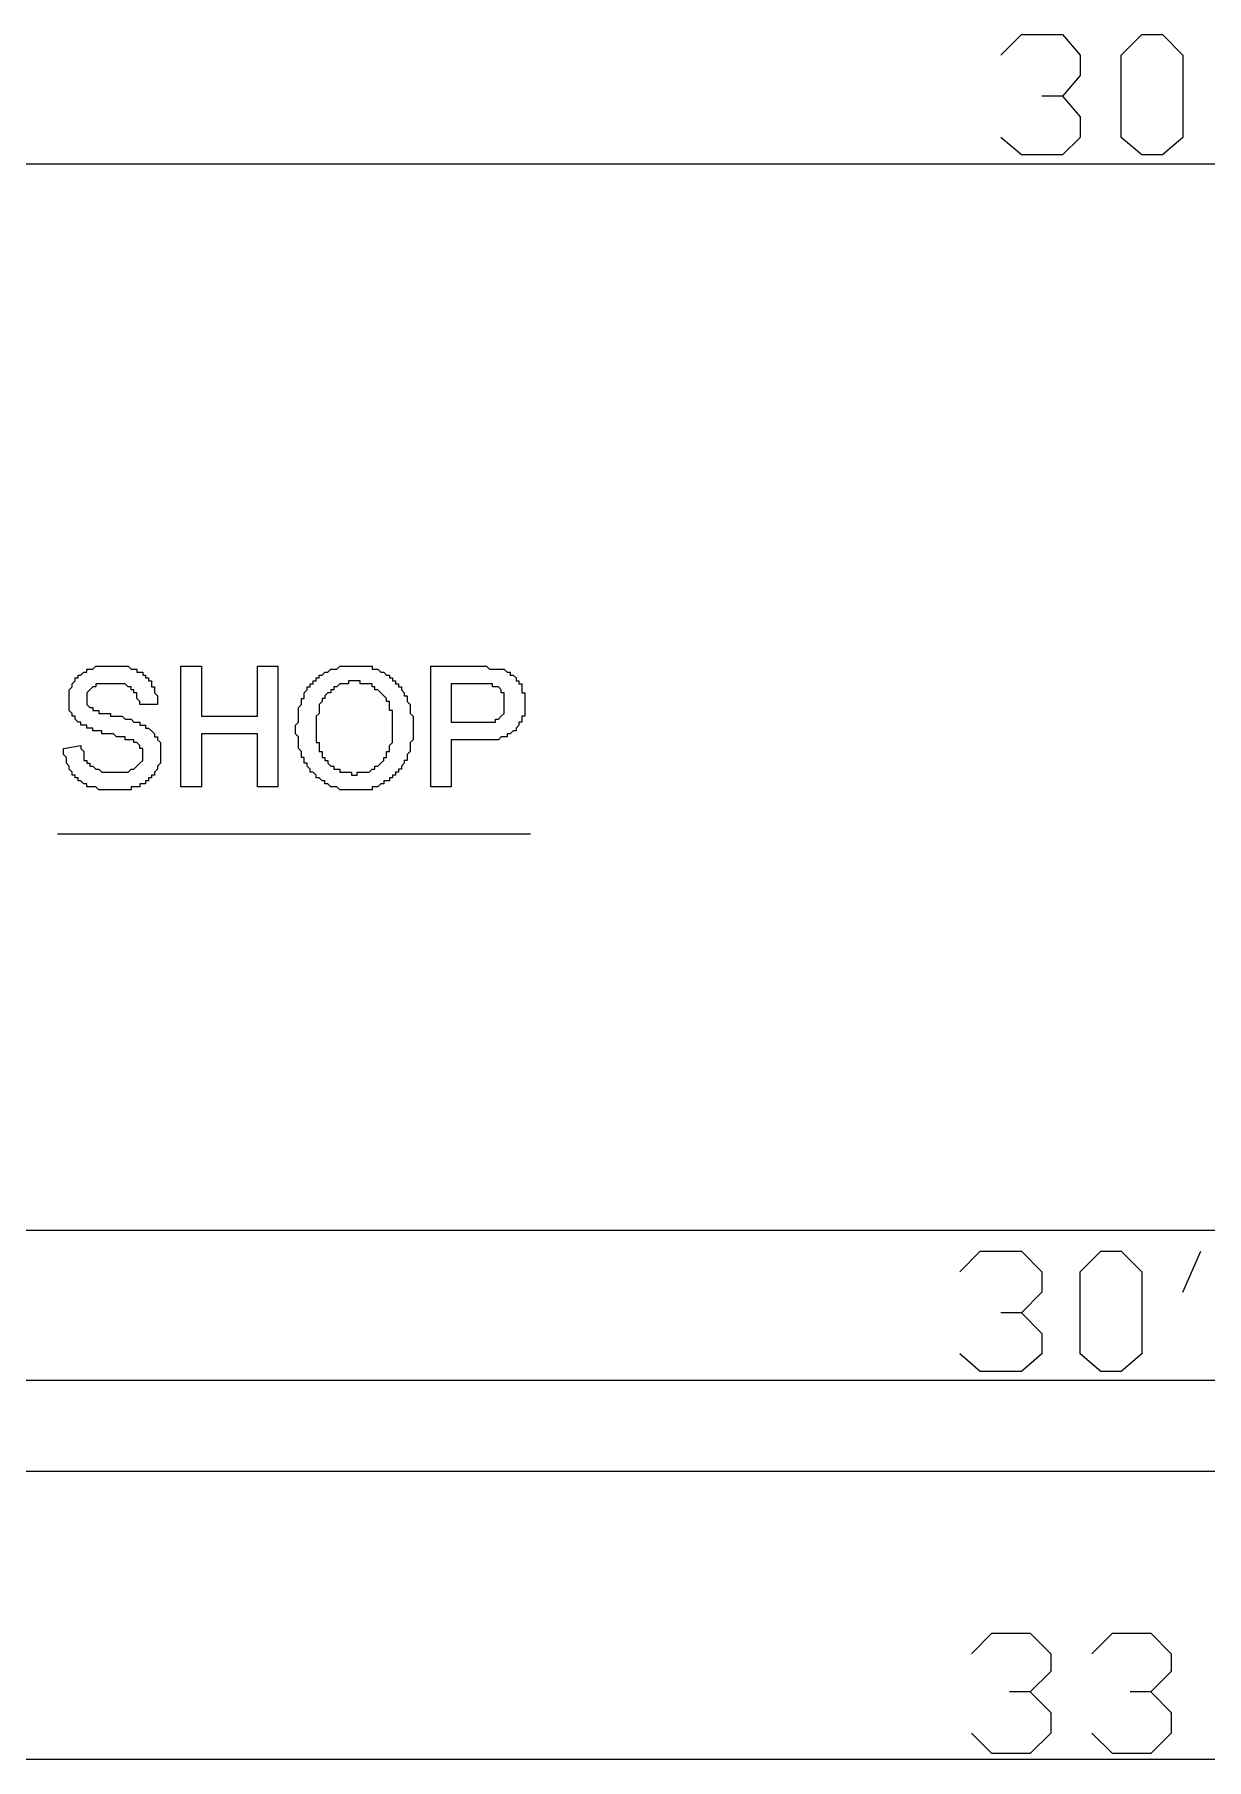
# Model space of a CAD drawing. Header units: inches. Extents: x -628 to 1537, y -1730 to 336.
# Drawn here: x 110.9 to 216.5, y -683 to -527.5 of the extents above; entities that cross this region are included whole.
import ezdxf

# ---------------------------------------------------------------- set-up
doc = ezdxf.new("R2010")
doc.units = ezdxf.units.IN
doc.layers.get('0').update_dxf_attribs({"linetype": 'CONTINUOUS'})

msp = doc.modelspace()

# ---------------------------------------------------------------- linework, layer by layer
at = {"color": 6}
for p, q in [((197.98, -529.39), (199.83, -527.54)), ((199.83, -527.54), (203.54, -527.54)), ((203.54, -527.54), (205.12, -529.39)), ((208.83, -529.39), (210.68, -527.54)), ((210.68, -527.54), (212.54, -527.54)), ((212.54, -527.54), (214.39, -529.39)), ((205.12, -529.39), (205.12, -531.25)), ((208.83, -536.81), (208.83, -529.39)), ((214.39, -529.39), (214.39, -536.81)), ((205.12, -531.25), (203.54, -533.1)), ((203.54, -533.1), (201.68, -533.1)), ((203.54, -533.1), (205.12, -534.95)), ((205.12, -534.95), (205.12, -536.81)), ((199.83, -538.39), (197.98, -536.81)), ((205.12, -536.81), (203.54, -538.39)), ((210.68, -538.39), (208.83, -536.81)), ((214.39, -536.81), (212.54, -538.39)), ((203.54, -538.39), (199.83, -538.39)), ((212.54, -538.39), (210.68, -538.39)), ((116.14, -584.74), (116.4, -584.48)), ((116.4, -584.48), (116.4, -584.48)), ((116.4, -584.48), (116.67, -584.48)), ((116.67, -584.48), (116.67, -584.48)), ((116.67, -584.48), (116.94, -584.48)), ((116.94, -584.48), (117.19, -584.48)), ((117.19, -584.48), (117.19, -584.48)), ((117.19, -584.48), (117.46, -584.48)), ((117.46, -584.48), (117.73, -584.48)), ((117.73, -584.48), (117.73, -584.48)), ((117.73, -584.48), (117.73, -584.48)), ((117.73, -584.48), (117.99, -584.48)), ((117.99, -584.48), (118.26, -584.48)), ((118.26, -584.48), (118.26, -584.48)), ((118.26, -584.48), (118.52, -584.48)), ((118.52, -584.48), (118.52, -584.48)), ((118.52, -584.48), (118.79, -584.48)), ((118.79, -584.48), (119.05, -584.48)), ((119.05, -584.48), (119.05, -584.48)), ((119.05, -584.48), (119.32, -584.48)), ((119.32, -584.48), (119.32, -584.48)), ((119.32, -584.48), (119.58, -584.74)), ((124.08, -595.34), (124.08, -584.48)), ((124.08, -584.48), (125.94, -584.48)), ((125.94, -584.48), (125.94, -588.98)), ((130.97, -588.98), (130.97, -584.48)), ((130.97, -584.48), (132.82, -584.48)), ((132.82, -584.48), (132.82, -595.34)), ((138.12, -584.74), (138.39, -584.48)), ((138.39, -584.48), (138.39, -584.48)), ((138.39, -584.48), (138.65, -584.48)), ((138.65, -584.48), (138.65, -584.48)), ((138.65, -584.48), (138.91, -584.48)), ((138.91, -584.48), (138.91, -584.48)), ((138.91, -584.48), (139.18, -584.48)), ((139.18, -584.48), (139.45, -584.48)), ((139.45, -584.48), (139.45, -584.48)), ((139.45, -584.48), (139.7, -584.48)), ((139.7, -584.48), (139.97, -584.48)), ((139.7, -584.48), (139.7, -584.48)), ((139.7, -584.48), (139.7, -584.48)), ((139.97, -584.48), (139.97, -584.48)), ((139.97, -584.48), (140.51, -584.48)), ((140.51, -584.48), (140.51, -584.48)), ((140.51, -584.48), (140.77, -584.48)), ((140.77, -584.48), (140.77, -584.48)), ((140.77, -584.48), (141.03, -584.48)), ((141.03, -584.48), (141.03, -584.48)), ((141.03, -584.48), (141.3, -584.48)), ((141.3, -584.48), (141.3, -584.74)), ((146.59, -584.48), (151.09, -584.48)), ((146.59, -595.34), (146.59, -584.48)), ((151.09, -584.48), (151.09, -584.48)), ((151.09, -584.48), (151.63, -584.48)), ((151.63, -584.48), (151.63, -584.48)), ((151.63, -584.48), (151.9, -584.74)), ((114.28, -586.07), (114.55, -585.8)), ((114.55, -585.8), (114.55, -585.53)), ((114.55, -585.53), (114.82, -585.53)), ((114.55, -585.8), (114.55, -585.8)), ((114.82, -585.53), (114.82, -585.28)), ((114.82, -585.28), (115.07, -585.28)), ((115.07, -585.28), (115.34, -585.01)), ((115.07, -585.28), (115.07, -585.28)), ((115.07, -585.28), (115.07, -585.28)), ((115.34, -585.01), (115.34, -585.01)), ((115.34, -585.01), (115.34, -585.01)), ((115.34, -585.01), (115.61, -585.01)), ((115.61, -585.01), (115.61, -584.74)), ((115.61, -584.74), (115.88, -584.74)), ((115.88, -584.74), (115.88, -584.74)), ((115.88, -584.74), (116.14, -584.74)), ((116.14, -584.74), (116.14, -584.74)), ((119.58, -584.74), (119.58, -584.74)), ((119.58, -584.74), (119.84, -584.74)), ((119.84, -584.74), (119.84, -584.74)), ((119.84, -584.74), (120.11, -584.74)), ((120.11, -584.74), (120.11, -585.01)), ((120.11, -585.01), (120.38, -585.01)), ((120.38, -585.01), (120.38, -585.01)), ((120.38, -585.01), (120.64, -585.01)), ((120.64, -585.01), (120.64, -585.28)), ((120.64, -585.28), (120.64, -585.28)), ((120.64, -585.28), (120.9, -585.28)), ((120.9, -585.28), (120.9, -585.53)), ((120.9, -585.53), (121.17, -585.53)), ((121.17, -585.53), (121.17, -585.53)), ((121.17, -585.53), (121.17, -585.8)), ((121.17, -585.8), (121.44, -585.8)), ((121.44, -585.8), (121.44, -586.07)), ((136, -586.07), (136, -585.8)), ((136, -585.8), (136.27, -585.8)), ((136.27, -585.8), (136.27, -585.53)), ((136.27, -585.53), (136.53, -585.53)), ((136.53, -585.53), (136.53, -585.28)), ((136.53, -585.28), (136.8, -585.28)), ((136.53, -585.53), (136.53, -585.53)), ((136.8, -585.28), (137.06, -585.01)), ((136.8, -585.28), (136.8, -585.28)), ((137.06, -585.01), (137.06, -585.01)), ((137.06, -585.01), (137.32, -585.01)), ((137.32, -585.01), (137.59, -584.74)), ((137.32, -585.01), (137.32, -585.01)), ((137.59, -584.74), (137.59, -584.74)), ((137.59, -584.74), (137.85, -584.74)), ((137.85, -584.74), (137.85, -584.74)), ((137.85, -584.74), (138.12, -584.74)), ((138.12, -584.74), (138.12, -584.74)), ((139.45, -585.8), (139.18, -585.8)), ((139.18, -585.8), (139.18, -586.07)), ((139.7, -585.8), (139.45, -585.8)), ((139.97, -585.8), (139.7, -585.8)), ((139.7, -585.8), (139.7, -585.8)), ((140.24, -585.8), (139.97, -585.8)), ((139.97, -585.8), (139.97, -585.8)), ((140.24, -586.07), (140.24, -585.8)), ((141.3, -584.74), (141.56, -584.74)), ((141.56, -584.74), (141.56, -584.74)), ((141.56, -584.74), (141.82, -584.74)), ((141.82, -584.74), (141.82, -584.74)), ((141.82, -584.74), (142.09, -585.01)), ((142.09, -585.01), (142.09, -585.01)), ((142.09, -585.01), (142.36, -585.01)), ((142.36, -585.01), (142.36, -585.01)), ((142.36, -585.01), (142.62, -585.28)), ((142.62, -585.28), (142.62, -585.28)), ((142.62, -585.28), (142.89, -585.28)), ((142.89, -585.28), (142.89, -585.53)), ((142.89, -585.53), (143.15, -585.53)), ((143.15, -585.53), (143.15, -585.53)), ((143.15, -585.53), (143.15, -585.8)), ((143.15, -585.8), (143.42, -585.8)), ((143.42, -585.8), (143.42, -585.8)), ((143.42, -585.8), (143.42, -586.07)), ((151.9, -584.74), (151.9, -584.74)), ((151.9, -584.74), (152.15, -584.74)), ((152.15, -584.74), (152.15, -584.74)), ((152.15, -584.74), (152.42, -584.74)), ((152.42, -584.74), (152.42, -584.74)), ((152.42, -584.74), (152.69, -584.74)), ((152.69, -584.74), (152.69, -584.74)), ((152.69, -584.74), (152.95, -584.74)), ((152.95, -584.74), (153.21, -584.74)), ((153.21, -584.74), (153.21, -584.74)), ((153.21, -584.74), (153.48, -585.01)), ((153.48, -585.01), (153.48, -585.01)), ((153.48, -585.01), (153.75, -585.01)), ((153.75, -585.01), (153.75, -585.28)), ((153.75, -585.28), (153.75, -585.28)), ((153.75, -585.28), (154.01, -585.28)), ((154.01, -585.28), (154.01, -585.28)), ((154.01, -585.28), (154.28, -585.53)), ((154.28, -585.53), (154.28, -585.53)), ((154.28, -585.53), (154.28, -585.8)), ((154.28, -585.8), (154.54, -585.8)), ((154.54, -585.8), (154.54, -585.8)), ((154.54, -585.8), (154.54, -586.07)), ((114.02, -586.6), (114.28, -586.34)), ((114.02, -586.86), (114.02, -586.6)), ((114.02, -586.6), (114.02, -586.6)), ((114.02, -587.13), (114.02, -586.86)), ((114.02, -586.86), (114.02, -586.86)), ((114.02, -587.39), (114.02, -587.13)), ((114.02, -587.13), (114.02, -587.13)), ((114.02, -587.66), (114.02, -587.39)), ((114.02, -587.39), (114.02, -587.39)), ((114.28, -586.34), (114.28, -586.07)), ((114.28, -586.07), (114.28, -586.07)), ((114.28, -586.34), (114.28, -586.34)), ((115.88, -586.6), (115.61, -586.86)), ((115.61, -586.86), (115.61, -586.86)), ((115.61, -586.86), (115.61, -587.13)), ((115.61, -587.13), (115.61, -587.13)), ((115.61, -587.13), (115.61, -587.39)), ((115.61, -587.39), (115.61, -587.66)), ((116.14, -586.34), (115.88, -586.6)), ((115.88, -586.6), (115.88, -586.6)), ((115.88, -586.6), (115.88, -586.6)), ((116.4, -586.34), (116.14, -586.34)), ((116.14, -586.34), (116.14, -586.34)), ((116.14, -586.34), (116.14, -586.34)), ((116.67, -586.07), (116.4, -586.07)), ((116.4, -586.07), (116.4, -586.34)), ((116.94, -586.07), (116.67, -586.07)), ((116.67, -586.07), (116.67, -586.07)), ((117.19, -586.07), (116.94, -586.07)), ((116.94, -586.07), (116.94, -586.07)), ((117.46, -586.07), (117.19, -586.07)), ((117.73, -586.07), (117.46, -586.07)), ((117.46, -586.07), (117.46, -586.07)), ((117.99, -586.07), (117.73, -586.07)), ((118.26, -586.07), (117.99, -586.07)), ((117.99, -586.07), (117.99, -586.07)), ((117.99, -586.07), (117.99, -586.07)), ((118.52, -586.07), (118.26, -586.07)), ((118.79, -586.07), (118.52, -586.07)), ((118.52, -586.07), (118.52, -586.07)), ((119.05, -586.07), (118.79, -586.07)), ((118.79, -586.07), (118.79, -586.07)), ((119.32, -586.34), (119.05, -586.07)), ((119.05, -586.07), (119.05, -586.07)), ((119.58, -586.34), (119.32, -586.34)), ((119.32, -586.34), (119.32, -586.34)), ((119.58, -586.6), (119.58, -586.34)), ((119.58, -586.34), (119.58, -586.34)), ((119.84, -586.6), (119.58, -586.6)), ((119.84, -586.86), (119.84, -586.6)), ((119.84, -586.6), (119.84, -586.6)), ((120.11, -586.86), (119.84, -586.86)), ((120.11, -587.13), (120.11, -586.86)), ((120.11, -587.39), (120.11, -587.13)), ((120.11, -587.13), (120.11, -587.13)), ((120.38, -587.66), (120.11, -587.39)), ((120.11, -587.39), (120.11, -587.39)), ((121.44, -586.07), (121.44, -586.07)), ((121.44, -586.07), (121.44, -586.34)), ((121.44, -586.34), (121.7, -586.34)), ((121.7, -586.34), (121.7, -586.6)), ((121.7, -586.6), (121.7, -586.6)), ((121.7, -586.6), (121.7, -586.86)), ((121.7, -586.86), (121.7, -586.86)), ((121.7, -586.86), (121.96, -587.13)), ((121.96, -587.13), (121.96, -587.13)), ((121.96, -587.13), (121.96, -587.39)), ((121.96, -587.39), (121.96, -587.39)), ((121.96, -587.39), (121.96, -587.66)), ((134.94, -587.66), (134.94, -587.39)), ((134.94, -587.39), (135.2, -587.39)), ((135.2, -586.86), (135.47, -586.6)), ((135.2, -587.13), (135.2, -586.86)), ((135.2, -586.86), (135.2, -586.86)), ((135.2, -587.39), (135.2, -587.13)), ((135.2, -587.13), (135.2, -587.13)), ((135.47, -586.6), (135.47, -586.34)), ((135.47, -586.34), (135.74, -586.34)), ((135.47, -586.6), (135.47, -586.6)), ((135.74, -586.34), (135.74, -586.07)), ((135.74, -586.07), (136, -586.07)), ((135.74, -586.34), (135.74, -586.34)), ((136, -586.07), (136, -586.07)), ((137.06, -587.39), (136.8, -587.39)), ((136.8, -587.39), (136.8, -587.66)), ((137.32, -586.86), (137.06, -587.13)), ((137.06, -587.13), (137.06, -587.13)), ((137.06, -587.13), (137.06, -587.13)), ((137.06, -587.13), (137.06, -587.39)), ((137.59, -586.86), (137.32, -586.86)), ((137.32, -586.86), (137.32, -586.86)), ((137.85, -586.6), (137.59, -586.6)), ((137.59, -586.6), (137.59, -586.6)), ((137.59, -586.6), (137.59, -586.86)), ((138.12, -586.34), (137.85, -586.34)), ((137.85, -586.34), (137.85, -586.6)), ((138.39, -586.07), (138.12, -586.34)), ((138.12, -586.34), (138.12, -586.34)), ((138.65, -586.07), (138.39, -586.07)), ((138.39, -586.07), (138.39, -586.07)), ((138.91, -586.07), (138.65, -586.07)), ((138.65, -586.07), (138.65, -586.07)), ((139.18, -586.07), (138.91, -586.07)), ((138.91, -586.07), (138.91, -586.07)), ((140.51, -586.07), (140.24, -586.07)), ((140.77, -586.07), (140.51, -586.07)), ((140.51, -586.07), (140.51, -586.07)), ((141.03, -586.07), (140.77, -586.07)), ((141.3, -586.07), (141.03, -586.07)), ((141.03, -586.07), (141.03, -586.07)), ((141.3, -586.34), (141.3, -586.07)), ((141.56, -586.34), (141.3, -586.34)), ((141.3, -586.34), (141.3, -586.34)), ((141.56, -586.6), (141.56, -586.34)), ((141.82, -586.6), (141.56, -586.6)), ((142.09, -586.86), (141.82, -586.6)), ((141.82, -586.6), (141.82, -586.6)), ((142.36, -587.13), (142.09, -586.86)), ((142.09, -586.86), (142.09, -586.86)), ((142.09, -586.86), (142.09, -586.86)), ((142.62, -587.39), (142.36, -587.13)), ((142.36, -587.13), (142.36, -587.13)), ((142.36, -587.13), (142.36, -587.13)), ((142.62, -587.66), (142.62, -587.39)), ((142.62, -587.39), (142.62, -587.39)), ((143.42, -586.07), (143.68, -586.07)), ((143.68, -586.07), (143.68, -586.07)), ((143.68, -586.07), (143.68, -586.34)), ((143.68, -586.34), (143.95, -586.34)), ((143.95, -586.34), (143.95, -586.6)), ((143.95, -586.6), (143.95, -586.6)), ((143.95, -586.6), (144.21, -586.86)), ((144.21, -586.86), (144.21, -586.86)), ((144.21, -586.86), (144.21, -586.86)), ((144.21, -586.86), (144.21, -587.13)), ((144.21, -587.13), (144.47, -587.13)), ((144.47, -587.13), (144.47, -587.39)), ((144.47, -587.39), (144.47, -587.39)), ((144.47, -587.39), (144.47, -587.66)), ((150.83, -586.07), (148.45, -586.07)), ((148.45, -586.07), (148.45, -589.51)), ((151.09, -586.07), (150.83, -586.07)), ((151.36, -586.07), (151.09, -586.07)), ((151.63, -586.07), (151.36, -586.07)), ((151.9, -586.07), (151.63, -586.07)), ((151.63, -586.07), (151.63, -586.07)), ((152.15, -586.07), (151.9, -586.07)), ((151.9, -586.07), (151.9, -586.07)), ((152.15, -586.34), (152.15, -586.07)), ((152.42, -586.34), (152.15, -586.34)), ((152.69, -586.34), (152.42, -586.34)), ((152.42, -586.34), (152.42, -586.34)), ((152.42, -586.34), (152.42, -586.34)), ((152.95, -586.6), (152.69, -586.34)), ((152.69, -586.34), (152.69, -586.34)), ((152.95, -586.86), (152.95, -586.6)), ((152.95, -586.6), (152.95, -586.6)), ((153.21, -586.86), (152.95, -586.86)), ((152.95, -586.86), (152.95, -586.86)), ((153.21, -587.13), (153.21, -586.86)), ((153.21, -587.39), (153.21, -587.13)), ((153.21, -587.13), (153.21, -587.13)), ((153.21, -587.66), (153.21, -587.39)), ((153.21, -587.39), (153.21, -587.39)), ((154.54, -586.07), (154.8, -586.07)), ((154.8, -586.07), (154.8, -586.34)), ((154.8, -586.34), (154.8, -586.34)), ((154.8, -586.34), (154.8, -586.6)), ((154.8, -586.6), (154.8, -586.86)), ((154.8, -586.86), (155.07, -586.86)), ((155.07, -586.86), (155.07, -587.13)), ((155.07, -587.13), (155.07, -587.13)), ((155.07, -587.13), (155.07, -587.39)), ((155.07, -587.39), (155.07, -587.39)), ((155.07, -587.39), (155.07, -587.66)), ((114.02, -587.92), (114.02, -587.66)), ((114.02, -587.66), (114.02, -587.66)), ((114.02, -588.19), (114.02, -587.92)), ((114.02, -587.92), (114.02, -587.92)), ((114.02, -588.45), (114.02, -588.19)), ((114.28, -588.72), (114.02, -588.45)), ((114.02, -588.45), (114.02, -588.45)), ((114.28, -588.98), (114.28, -588.72)), ((114.28, -588.72), (114.28, -588.72)), ((114.28, -588.72), (114.28, -588.72)), ((114.55, -588.98), (114.28, -588.98)), ((114.55, -589.25), (114.55, -588.98)), ((115.61, -587.66), (115.61, -587.66)), ((115.61, -587.66), (115.61, -587.92)), ((115.61, -587.92), (115.61, -587.92)), ((115.61, -587.92), (115.88, -588.19)), ((115.88, -588.19), (115.88, -588.19)), ((115.88, -588.19), (115.88, -588.19)), ((115.88, -588.19), (116.14, -588.19)), ((116.14, -588.19), (116.14, -588.45)), ((116.14, -588.45), (116.14, -588.45)), ((116.14, -588.45), (116.4, -588.45)), ((116.4, -588.45), (116.4, -588.45)), ((116.4, -588.45), (116.4, -588.45)), ((116.4, -588.45), (116.67, -588.45)), ((116.67, -588.45), (116.67, -588.72)), ((116.67, -588.72), (116.94, -588.72)), ((116.94, -588.72), (117.19, -588.72)), ((117.19, -588.72), (117.19, -588.72)), ((117.19, -588.72), (117.46, -588.72)), ((117.46, -588.72), (117.73, -588.72)), ((117.73, -588.72), (117.73, -588.98)), ((117.73, -588.98), (117.99, -588.98)), ((117.99, -588.98), (117.99, -588.98)), ((117.99, -588.98), (118.26, -588.98)), ((118.26, -588.98), (118.52, -588.98)), ((118.52, -588.98), (118.52, -588.98)), ((118.52, -588.98), (118.79, -588.98)), ((118.79, -588.98), (119.05, -589.25)), ((120.38, -587.92), (120.38, -587.66)), ((120.38, -587.92), (120.38, -587.92)), ((121.96, -587.92), (120.38, -587.92)), ((121.96, -587.66), (121.96, -587.92)), ((121.96, -587.92), (121.96, -587.92)), ((125.94, -588.98), (130.97, -588.98)), ((134.68, -588.19), (134.94, -587.92)), ((134.68, -588.45), (134.68, -588.19)), ((134.68, -588.19), (134.68, -588.19)), ((134.68, -588.72), (134.68, -588.45)), ((134.68, -588.45), (134.68, -588.45)), ((134.68, -588.98), (134.68, -588.72)), ((134.68, -588.72), (134.68, -588.72)), ((134.68, -589.25), (134.68, -588.98)), ((134.94, -587.92), (134.94, -587.66)), ((134.94, -587.66), (134.94, -587.66)), ((134.94, -587.92), (134.94, -587.92)), ((136.53, -588.72), (136.27, -588.98)), ((136.27, -588.98), (136.27, -588.98)), ((136.27, -588.98), (136.27, -589.25)), ((136.8, -587.66), (136.53, -587.92)), ((136.53, -587.92), (136.53, -587.92)), ((136.53, -587.92), (136.53, -588.19)), ((136.53, -588.19), (136.53, -588.19)), ((136.53, -588.19), (136.53, -588.45)), ((136.53, -588.45), (136.53, -588.72)), ((136.53, -588.72), (136.53, -588.72)), ((136.8, -587.66), (136.8, -587.66)), ((136.8, -587.66), (136.8, -587.66)), ((142.89, -587.66), (142.62, -587.66)), ((142.62, -587.66), (142.62, -587.66)), ((142.89, -587.92), (142.89, -587.66)), ((142.89, -588.19), (142.89, -587.92)), ((142.89, -587.92), (142.89, -587.92)), ((142.89, -588.45), (142.89, -588.19)), ((142.89, -588.19), (142.89, -588.19)), ((143.15, -588.45), (142.89, -588.45)), ((143.15, -588.72), (143.15, -588.45)), ((143.15, -588.98), (143.15, -588.72)), ((143.15, -589.25), (143.15, -588.98)), ((143.15, -588.98), (143.15, -588.98)), ((144.47, -587.66), (144.47, -587.66)), ((144.47, -587.66), (144.74, -587.92)), ((144.74, -587.92), (144.74, -587.92)), ((144.74, -587.92), (144.74, -588.19)), ((144.74, -588.19), (144.74, -588.19)), ((144.74, -588.19), (144.74, -588.45)), ((144.74, -588.45), (144.74, -588.72)), ((144.74, -588.72), (144.74, -588.72)), ((144.74, -588.72), (145.01, -588.98)), ((145.01, -588.98), (145.01, -588.98)), ((145.01, -588.98), (145.01, -589.25)), ((152.69, -589.25), (152.95, -588.98)), ((152.95, -588.98), (153.21, -588.72)), ((152.95, -588.98), (152.95, -588.98)), ((152.95, -588.98), (152.95, -588.98)), ((153.21, -587.92), (153.21, -587.66)), ((153.21, -588.19), (153.21, -587.92)), ((153.21, -587.92), (153.21, -587.92)), ((153.21, -588.45), (153.21, -588.19)), ((153.21, -588.19), (153.21, -588.19)), ((153.21, -588.72), (153.21, -588.45)), ((153.21, -588.45), (153.21, -588.45)), ((153.21, -588.45), (153.21, -588.45)), ((153.21, -588.72), (153.21, -588.72)), ((155.07, -588.98), (154.8, -588.98)), ((154.8, -588.98), (154.8, -589.25)), ((155.07, -587.66), (155.07, -587.66)), ((155.07, -587.66), (155.07, -587.66)), ((155.07, -587.66), (155.07, -587.92)), ((155.07, -587.92), (155.07, -588.19)), ((155.07, -588.19), (155.07, -588.19)), ((155.07, -588.19), (155.07, -588.45)), ((155.07, -588.45), (155.07, -588.45)), ((155.07, -588.45), (155.07, -588.72)), ((155.07, -588.72), (155.07, -588.98)), ((114.82, -589.51), (114.55, -589.25)), ((114.55, -589.25), (114.55, -589.25)), ((115.07, -589.51), (114.82, -589.51)), ((114.82, -589.51), (114.82, -589.51)), ((114.82, -589.51), (114.82, -589.51)), ((115.07, -589.78), (115.07, -589.51)), ((115.07, -589.51), (115.07, -589.51)), ((115.34, -589.78), (115.07, -589.78)), ((115.61, -589.78), (115.34, -589.78)), ((115.34, -589.78), (115.34, -589.78)), ((115.61, -590.04), (115.61, -589.78)), ((115.88, -590.04), (115.61, -590.04)), ((116.14, -590.04), (115.88, -590.04)), ((115.88, -590.04), (115.88, -590.04)), ((116.14, -590.3), (116.14, -590.04)), ((116.4, -590.3), (116.14, -590.3)), ((116.67, -590.3), (116.4, -590.3)), ((116.4, -590.3), (116.4, -590.3)), ((116.94, -590.3), (116.67, -590.3)), ((116.94, -590.57), (116.94, -590.3)), ((117.19, -590.57), (116.94, -590.57)), ((117.46, -590.57), (117.19, -590.57)), ((117.73, -590.57), (117.46, -590.57)), ((117.46, -590.57), (117.46, -590.57)), ((117.99, -590.57), (117.73, -590.57)), ((118.26, -590.84), (117.99, -590.57)), ((117.99, -590.57), (117.99, -590.57)), ((119.05, -589.25), (119.05, -589.25)), ((119.05, -589.25), (119.32, -589.25)), ((119.32, -589.25), (119.32, -589.25)), ((119.32, -589.25), (119.58, -589.25)), ((119.58, -589.25), (119.58, -589.25)), ((119.58, -589.25), (119.84, -589.51)), ((119.84, -589.51), (119.84, -589.51)), ((119.84, -589.51), (120.11, -589.51)), ((120.11, -589.51), (120.11, -589.51)), ((120.11, -589.51), (120.11, -589.51)), ((120.11, -589.51), (120.38, -589.51)), ((120.38, -589.51), (120.38, -589.78)), ((120.38, -589.78), (120.64, -589.78)), ((120.64, -589.78), (120.64, -589.78)), ((120.64, -589.78), (120.9, -589.78)), ((120.9, -589.78), (120.9, -590.04)), ((120.9, -590.04), (121.17, -590.04)), ((121.17, -590.04), (121.17, -590.04)), ((121.17, -590.04), (121.44, -590.3)), ((121.44, -590.3), (121.44, -590.3)), ((121.44, -590.3), (121.44, -590.3)), ((121.44, -590.3), (121.7, -590.57)), ((121.7, -590.57), (121.7, -590.57)), ((121.7, -590.57), (121.7, -590.84)), ((130.97, -590.57), (125.94, -590.57)), ((125.94, -590.57), (125.94, -595.34)), ((130.97, -595.34), (130.97, -590.57)), ((134.41, -589.78), (134.68, -589.51)), ((134.41, -590.04), (134.41, -589.78)), ((134.41, -589.78), (134.41, -589.78)), ((134.41, -590.3), (134.41, -590.04)), ((134.41, -590.04), (134.41, -590.04)), ((134.41, -590.57), (134.41, -590.3)), ((134.41, -590.3), (134.41, -590.3)), ((134.68, -590.84), (134.41, -590.57)), ((134.68, -589.51), (134.68, -589.25)), ((134.68, -589.25), (134.68, -589.25)), ((136.27, -589.25), (136.27, -589.51)), ((136.27, -589.51), (136.27, -589.51)), ((136.27, -589.51), (136.27, -589.78)), ((136.27, -589.78), (136.27, -590.04)), ((136.27, -590.04), (136.27, -590.04)), ((136.27, -590.04), (136.27, -590.3)), ((136.27, -590.3), (136.27, -590.3)), ((136.27, -590.3), (136.27, -590.57)), ((136.27, -590.57), (136.27, -590.57)), ((136.27, -590.57), (136.27, -590.84)), ((143.15, -589.51), (143.15, -589.25)), ((143.15, -589.25), (143.15, -589.25)), ((143.15, -589.78), (143.15, -589.51)), ((143.15, -590.04), (143.15, -589.78)), ((143.15, -589.78), (143.15, -589.78)), ((143.15, -590.3), (143.15, -590.04)), ((143.15, -590.57), (143.15, -590.3)), ((143.15, -590.3), (143.15, -590.3)), ((143.15, -590.84), (143.15, -590.57)), ((145.01, -589.25), (145.01, -589.25)), ((145.01, -589.25), (145.01, -589.51)), ((145.01, -589.51), (145.01, -589.78)), ((145.01, -589.78), (145.01, -589.78)), ((145.01, -589.78), (145.01, -590.04)), ((145.01, -590.04), (145.01, -590.04)), ((145.01, -590.04), (145.01, -590.3)), ((145.01, -590.3), (145.01, -590.3)), ((145.01, -590.3), (145.01, -590.57)), ((145.01, -590.57), (145.01, -590.57)), ((145.01, -590.57), (145.01, -590.84)), ((148.45, -589.51), (151.09, -589.51)), ((151.09, -589.51), (151.09, -589.51)), ((151.09, -589.51), (151.63, -589.51)), ((151.63, -589.51), (151.63, -589.51)), ((151.63, -589.51), (151.9, -589.51)), ((151.9, -589.51), (151.9, -589.51)), ((151.9, -589.51), (152.15, -589.51)), ((152.15, -589.51), (152.15, -589.51)), ((152.15, -589.51), (152.42, -589.51)), ((152.42, -589.51), (152.42, -589.25)), ((152.42, -589.25), (152.69, -589.25)), ((152.69, -589.25), (152.69, -589.25)), ((152.69, -589.25), (152.69, -589.25)), ((153.75, -590.57), (153.48, -590.57)), ((153.48, -590.57), (153.48, -590.57)), ((153.48, -590.57), (153.48, -590.84)), ((154.01, -590.3), (153.75, -590.57)), ((153.75, -590.57), (153.75, -590.57)), ((154.28, -590.3), (154.01, -590.3)), ((154.01, -590.3), (154.01, -590.3)), ((154.01, -590.3), (154.01, -590.3)), ((154.54, -589.78), (154.28, -590.04)), ((154.28, -590.04), (154.28, -590.04)), ((154.28, -590.04), (154.28, -590.3)), ((154.8, -589.51), (154.54, -589.51)), ((154.54, -589.51), (154.54, -589.51)), ((154.54, -589.51), (154.54, -589.78)), ((154.54, -589.78), (154.54, -589.78)), ((154.8, -589.25), (154.8, -589.25)), ((154.8, -589.25), (154.8, -589.51)), ((113.49, -591.9), (115.07, -591.63)), ((113.49, -592.16), (113.49, -591.9)), ((113.49, -591.9), (113.49, -591.9)), ((113.49, -592.42), (113.49, -592.16)), ((113.49, -592.16), (113.49, -592.16)), ((115.07, -591.63), (115.07, -591.9)), ((115.07, -591.9), (115.07, -591.9)), ((115.07, -591.9), (115.34, -592.16)), ((115.34, -592.16), (115.34, -592.42)), ((118.52, -590.84), (118.26, -590.84)), ((118.79, -590.84), (118.52, -590.84)), ((118.52, -590.84), (118.52, -590.84)), ((119.05, -590.84), (118.79, -590.84)), ((118.79, -590.84), (118.79, -590.84)), ((119.05, -591.1), (119.05, -590.84)), ((119.32, -591.1), (119.05, -591.1)), ((119.58, -591.1), (119.32, -591.1)), ((119.32, -591.1), (119.32, -591.1)), ((119.84, -591.1), (119.58, -591.1)), ((119.58, -591.1), (119.58, -591.1)), ((119.84, -591.36), (119.84, -591.1)), ((120.11, -591.36), (119.84, -591.36)), ((119.84, -591.36), (119.84, -591.36)), ((120.38, -591.63), (120.11, -591.36)), ((120.11, -591.36), (120.11, -591.36)), ((120.38, -591.9), (120.38, -591.63)), ((120.38, -591.63), (120.38, -591.63)), ((120.38, -591.63), (120.38, -591.63)), ((120.64, -591.9), (120.38, -591.9)), ((120.64, -592.16), (120.64, -591.9)), ((120.64, -592.42), (120.64, -592.16)), ((120.64, -592.16), (120.64, -592.16)), ((121.7, -590.84), (121.96, -590.84)), ((121.96, -590.84), (121.96, -591.1)), ((121.96, -591.1), (121.96, -591.1)), ((121.96, -591.1), (121.96, -591.1)), ((121.96, -591.1), (122.23, -591.36)), ((122.23, -591.36), (122.23, -591.63)), ((122.23, -591.63), (122.23, -591.63)), ((122.23, -591.63), (122.23, -591.9)), ((122.23, -591.9), (122.23, -591.9)), ((122.23, -591.9), (122.23, -592.16)), ((122.23, -592.16), (122.23, -592.16)), ((122.23, -592.16), (122.23, -592.42)), ((134.68, -591.1), (134.68, -590.84)), ((134.68, -590.84), (134.68, -590.84)), ((134.68, -591.36), (134.68, -591.1)), ((134.68, -591.1), (134.68, -591.1)), ((134.68, -591.63), (134.68, -591.36)), ((134.68, -591.36), (134.68, -591.36)), ((134.68, -591.9), (134.68, -591.63)), ((134.94, -592.16), (134.68, -591.9)), ((134.68, -591.9), (134.68, -591.9)), ((134.94, -592.42), (134.94, -592.16)), ((134.94, -592.16), (134.94, -592.16)), ((136.27, -590.84), (136.27, -591.1)), ((136.27, -591.1), (136.27, -591.1)), ((136.27, -591.1), (136.27, -591.36)), ((136.27, -591.36), (136.53, -591.36)), ((136.53, -591.36), (136.53, -591.63)), ((136.53, -591.63), (136.53, -591.63)), ((136.53, -591.63), (136.53, -591.9)), ((136.53, -591.9), (136.53, -591.9)), ((136.53, -591.9), (136.53, -592.16)), ((136.53, -592.16), (136.8, -592.16)), ((136.8, -592.16), (136.8, -592.42)), ((142.62, -592.42), (142.62, -592.16)), ((142.62, -592.16), (142.89, -592.16)), ((142.89, -591.63), (143.15, -591.36)), ((142.89, -591.9), (142.89, -591.63)), ((142.89, -592.16), (142.89, -591.9)), ((142.89, -591.9), (142.89, -591.9)), ((142.89, -592.16), (142.89, -592.16)), ((143.15, -591.1), (143.15, -590.84)), ((143.15, -590.84), (143.15, -590.84)), ((143.15, -591.36), (143.15, -591.1)), ((143.15, -591.1), (143.15, -591.1)), ((143.15, -591.36), (143.15, -591.36)), ((144.74, -592.16), (144.47, -592.42)), ((145.01, -591.1), (144.74, -591.36)), ((144.74, -591.36), (144.74, -591.36)), ((144.74, -591.36), (144.74, -591.63)), ((144.74, -591.63), (144.74, -591.63)), ((144.74, -591.63), (144.74, -591.9)), ((144.74, -591.9), (144.74, -592.16)), ((144.74, -592.16), (144.74, -592.16)), ((145.01, -590.84), (145.01, -591.1)), ((145.01, -591.1), (145.01, -591.1)), ((151.09, -591.1), (148.45, -591.1)), ((148.45, -591.1), (148.45, -595.34)), ((151.36, -591.1), (151.09, -591.1)), ((151.09, -591.1), (151.09, -591.1)), ((151.63, -591.1), (151.36, -591.1)), ((151.36, -591.1), (151.36, -591.1)), ((151.9, -591.1), (151.63, -591.1)), ((152.15, -591.1), (151.9, -591.1)), ((151.9, -591.1), (151.9, -591.1)), ((152.42, -591.1), (152.15, -591.1)), ((152.15, -591.1), (152.15, -591.1)), ((152.69, -591.1), (152.42, -591.1)), ((152.95, -590.84), (152.69, -591.1)), ((152.69, -591.1), (152.69, -591.1)), ((153.21, -590.84), (152.95, -590.84)), ((152.95, -590.84), (152.95, -590.84)), ((153.48, -590.84), (153.21, -590.84)), ((153.21, -590.84), (153.21, -590.84)), ((113.75, -592.69), (113.49, -592.42)), ((113.49, -592.42), (113.49, -592.42)), ((113.75, -592.96), (113.75, -592.69)), ((113.75, -592.69), (113.75, -592.69)), ((113.75, -593.22), (113.75, -592.96)), ((113.75, -592.96), (113.75, -592.96)), ((114.02, -593.48), (113.75, -593.22)), ((113.75, -593.22), (113.75, -593.22)), ((114.02, -593.75), (114.02, -593.48)), ((114.02, -593.48), (114.02, -593.48)), ((114.28, -594.01), (114.02, -593.75)), ((114.02, -593.75), (114.02, -593.75)), ((115.34, -592.42), (115.34, -592.42)), ((115.34, -592.42), (115.34, -592.69)), ((115.34, -592.69), (115.34, -592.69)), ((115.34, -592.69), (115.34, -592.96)), ((115.34, -592.96), (115.61, -592.96)), ((115.61, -592.96), (115.61, -593.22)), ((115.61, -593.22), (115.61, -593.22)), ((115.61, -593.22), (115.88, -593.22)), ((115.88, -593.22), (115.88, -593.48)), ((115.88, -593.48), (115.88, -593.48)), ((115.88, -593.48), (116.14, -593.48)), ((116.14, -593.48), (116.14, -593.48)), ((116.14, -593.48), (116.4, -593.75)), ((116.4, -593.75), (116.4, -593.75)), ((116.4, -593.75), (116.67, -593.75)), ((116.67, -593.75), (116.67, -593.75)), ((116.67, -593.75), (116.94, -594.01)), ((119.32, -594.01), (119.58, -593.75)), ((119.58, -593.75), (119.58, -593.75)), ((119.58, -593.75), (119.84, -593.75)), ((119.84, -593.75), (120.11, -593.48)), ((119.84, -593.75), (119.84, -593.75)), ((119.84, -593.75), (119.84, -593.75)), ((120.11, -593.48), (120.38, -593.22)), ((120.11, -593.48), (120.11, -593.48)), ((120.38, -593.22), (120.64, -592.96)), ((120.38, -593.22), (120.38, -593.22)), ((120.38, -593.22), (120.38, -593.22)), ((120.64, -592.69), (120.64, -592.42)), ((120.64, -592.96), (120.64, -592.69)), ((120.64, -592.69), (120.64, -592.69)), ((120.64, -592.96), (120.64, -592.96)), ((121.96, -593.75), (121.7, -594.01)), ((122.23, -593.22), (121.96, -593.48)), ((121.96, -593.48), (121.96, -593.48)), ((121.96, -593.48), (121.96, -593.75)), ((121.96, -593.75), (121.96, -593.75)), ((122.23, -592.42), (122.23, -592.42)), ((122.23, -592.42), (122.23, -592.69)), ((122.23, -592.69), (122.23, -592.69)), ((122.23, -592.69), (122.23, -592.96)), ((122.23, -592.96), (122.23, -592.96)), ((122.23, -592.96), (122.23, -593.22)), ((122.23, -593.22), (122.23, -593.22)), ((134.94, -592.69), (134.94, -592.42)), ((134.94, -592.42), (134.94, -592.42)), ((135.2, -592.69), (134.94, -592.69)), ((135.2, -592.96), (135.2, -592.69)), ((135.2, -593.22), (135.2, -592.96)), ((135.2, -592.96), (135.2, -592.96)), ((135.47, -593.22), (135.2, -593.22)), ((135.47, -593.48), (135.47, -593.22)), ((135.47, -593.22), (135.47, -593.22)), ((135.74, -593.75), (135.47, -593.48)), ((135.47, -593.48), (135.47, -593.48)), ((135.74, -594.01), (135.74, -593.75)), ((135.74, -593.75), (135.74, -593.75)), ((136.8, -592.42), (136.8, -592.42)), ((136.8, -592.42), (136.8, -592.69)), ((136.8, -592.69), (137.06, -592.69)), ((137.06, -592.69), (137.06, -592.96)), ((137.06, -592.96), (137.06, -592.96)), ((137.06, -592.96), (137.32, -592.96)), ((137.32, -592.96), (137.32, -593.22)), ((137.32, -593.22), (137.32, -593.22)), ((137.32, -593.22), (137.59, -593.48)), ((137.59, -593.48), (137.59, -593.48)), ((137.59, -593.48), (137.85, -593.48)), ((137.85, -593.48), (137.85, -593.75)), ((137.85, -593.75), (138.12, -593.75)), ((138.12, -593.75), (138.12, -593.75)), ((138.12, -593.75), (138.39, -593.75)), ((138.39, -593.75), (138.39, -594.01)), ((141.03, -594.01), (141.3, -593.75)), ((141.3, -593.75), (141.3, -593.75)), ((141.3, -593.75), (141.56, -593.75)), ((141.56, -593.75), (141.56, -593.48)), ((141.56, -593.48), (141.82, -593.48)), ((141.56, -593.75), (141.56, -593.75)), ((141.82, -593.48), (142.09, -593.22)), ((141.82, -593.48), (141.82, -593.48)), ((142.09, -593.22), (142.36, -592.96)), ((142.09, -593.22), (142.09, -593.22)), ((142.09, -593.22), (142.09, -593.22)), ((142.36, -592.96), (142.36, -592.69)), ((142.36, -592.69), (142.62, -592.69)), ((142.36, -592.96), (142.36, -592.96)), ((142.36, -592.96), (142.36, -592.96)), ((142.62, -592.69), (142.62, -592.42)), ((142.62, -592.42), (142.62, -592.42)), ((143.95, -593.75), (143.68, -593.75)), ((143.68, -593.75), (143.68, -594.01)), ((144.21, -593.22), (143.95, -593.48)), ((143.95, -593.48), (143.95, -593.48)), ((143.95, -593.48), (143.95, -593.75)), ((144.47, -592.96), (144.21, -592.96)), ((144.21, -592.96), (144.21, -592.96)), ((144.21, -592.96), (144.21, -593.22)), ((144.21, -593.22), (144.21, -593.22)), ((144.47, -592.42), (144.47, -592.42)), ((144.47, -592.42), (144.47, -592.69)), ((144.47, -592.69), (144.47, -592.69)), ((144.47, -592.69), (144.47, -592.96)), ((114.28, -594.28), (114.28, -594.01)), ((114.28, -594.01), (114.28, -594.01)), ((114.55, -594.28), (114.28, -594.28)), ((114.55, -594.54), (114.55, -594.28)), ((114.55, -594.28), (114.55, -594.28)), ((114.82, -594.54), (114.55, -594.54)), ((114.82, -594.81), (114.82, -594.54)), ((114.82, -594.54), (114.82, -594.54)), ((115.07, -594.81), (114.82, -594.81)), ((115.34, -595.07), (115.07, -594.81)), ((115.07, -594.81), (115.07, -594.81)), ((115.61, -595.07), (115.34, -595.07)), ((115.34, -595.07), (115.34, -595.07)), ((115.61, -595.34), (115.61, -595.07)), ((115.61, -595.07), (115.61, -595.07)), ((115.88, -595.34), (115.61, -595.34)), ((116.14, -595.34), (115.88, -595.34)), ((115.88, -595.34), (115.88, -595.34)), ((116.4, -595.34), (116.14, -595.34)), ((116.14, -595.34), (116.14, -595.34)), ((116.67, -595.6), (116.4, -595.34)), ((116.94, -594.01), (116.94, -594.01)), ((116.94, -594.01), (117.19, -594.01)), ((117.19, -594.01), (117.19, -594.01)), ((117.19, -594.01), (117.46, -594.01)), ((117.46, -594.01), (117.46, -594.01)), ((117.46, -594.01), (117.73, -594.01)), ((117.73, -594.01), (117.99, -594.01)), ((117.99, -594.01), (117.99, -594.01)), ((117.99, -594.01), (118.26, -594.01)), ((118.26, -594.01), (118.26, -594.01)), ((118.26, -594.01), (118.52, -594.01)), ((118.52, -594.01), (118.52, -594.01)), ((118.52, -594.01), (118.79, -594.01)), ((118.79, -594.01), (119.05, -594.01)), ((119.05, -594.01), (119.05, -594.01)), ((119.05, -594.01), (119.32, -594.01)), ((119.32, -594.01), (119.32, -594.01)), ((119.84, -595.34), (119.58, -595.34)), ((119.58, -595.34), (119.58, -595.6)), ((120.11, -595.34), (119.84, -595.34)), ((119.84, -595.34), (119.84, -595.34)), ((120.38, -595.34), (120.11, -595.34)), ((120.11, -595.34), (120.11, -595.34)), ((120.64, -595.07), (120.38, -595.07)), ((120.38, -595.07), (120.38, -595.34)), ((120.9, -595.07), (120.64, -595.07)), ((120.64, -595.07), (120.64, -595.07)), ((121.17, -594.81), (120.9, -594.81)), ((120.9, -594.81), (120.9, -594.81)), ((120.9, -594.81), (120.9, -595.07)), ((121.44, -594.54), (121.17, -594.54)), ((121.17, -594.54), (121.17, -594.81)), ((121.7, -594.28), (121.44, -594.28)), ((121.44, -594.28), (121.44, -594.54)), ((121.44, -594.54), (121.44, -594.54)), ((121.7, -594.01), (121.7, -594.01)), ((121.7, -594.01), (121.7, -594.28)), ((125.94, -595.34), (124.08, -595.34)), ((132.82, -595.34), (130.97, -595.34)), ((136, -594.01), (135.74, -594.01)), ((136.27, -594.28), (136, -594.01)), ((136, -594.01), (136, -594.01)), ((136.27, -594.54), (136.27, -594.28)), ((136.27, -594.28), (136.27, -594.28)), ((136.53, -594.54), (136.27, -594.54)), ((136.8, -594.81), (136.53, -594.54)), ((136.53, -594.54), (136.53, -594.54)), ((137.06, -594.81), (136.8, -594.81)), ((136.8, -594.81), (136.8, -594.81)), ((137.06, -595.07), (137.06, -594.81)), ((137.32, -595.07), (137.06, -595.07)), ((137.06, -595.07), (137.06, -595.07)), ((137.59, -595.34), (137.32, -595.07)), ((137.32, -595.07), (137.32, -595.07)), ((137.85, -595.34), (137.59, -595.34)), ((137.59, -595.34), (137.59, -595.34)), ((138.12, -595.34), (137.85, -595.34)), ((137.85, -595.34), (137.85, -595.34)), ((138.39, -595.6), (138.12, -595.34)), ((138.12, -595.34), (138.12, -595.34)), ((138.39, -594.01), (138.65, -594.01)), ((138.65, -594.01), (138.65, -594.01)), ((138.65, -594.01), (138.91, -594.01)), ((138.91, -594.01), (138.91, -594.01)), ((138.91, -594.01), (139.18, -594.01)), ((139.18, -594.01), (139.18, -594.01)), ((139.18, -594.01), (139.45, -594.01)), ((139.45, -594.01), (139.45, -594.28)), ((139.45, -594.28), (139.7, -594.28)), ((139.7, -594.28), (139.97, -594.28)), ((139.7, -594.28), (139.7, -594.28)), ((139.7, -594.28), (139.7, -594.28)), ((139.97, -594.28), (139.97, -594.01)), ((139.97, -594.01), (140.24, -594.01)), ((140.24, -594.01), (140.24, -594.01)), ((140.24, -594.01), (140.51, -594.01)), ((140.51, -594.01), (140.77, -594.01)), ((140.77, -594.01), (140.77, -594.01)), ((140.77, -594.01), (141.03, -594.01)), ((141.03, -594.01), (141.03, -594.01)), ((141.56, -595.34), (141.3, -595.34)), ((141.3, -595.34), (141.3, -595.6)), ((141.82, -595.34), (141.56, -595.34)), ((141.56, -595.34), (141.56, -595.34)), ((142.09, -595.07), (141.82, -595.34)), ((141.82, -595.34), (141.82, -595.34)), ((142.36, -595.07), (142.09, -595.07)), ((142.09, -595.07), (142.09, -595.07)), ((142.62, -594.81), (142.36, -594.81)), ((142.36, -594.81), (142.36, -595.07)), ((142.36, -595.07), (142.36, -595.07)), ((142.89, -594.81), (142.62, -594.81)), ((142.62, -594.81), (142.62, -594.81)), ((143.15, -594.54), (142.89, -594.54)), ((142.89, -594.54), (142.89, -594.81)), ((143.42, -594.28), (143.15, -594.28)), ((143.15, -594.28), (143.15, -594.54)), ((143.68, -594.01), (143.42, -594.01)), ((143.42, -594.01), (143.42, -594.28)), ((143.42, -594.28), (143.42, -594.28)), ((143.68, -594.01), (143.68, -594.01)), ((148.45, -595.34), (146.59, -595.34)), ((116.94, -595.6), (116.67, -595.6)), ((116.67, -595.6), (116.67, -595.6)), ((117.19, -595.6), (116.94, -595.6)), ((116.94, -595.6), (116.94, -595.6)), ((117.46, -595.6), (117.19, -595.6)), ((117.19, -595.6), (117.19, -595.6)), ((117.73, -595.6), (117.46, -595.6)), ((117.99, -595.6), (117.73, -595.6)), ((117.73, -595.6), (117.73, -595.6)), ((118.26, -595.6), (117.99, -595.6)), ((118.52, -595.6), (118.26, -595.6)), ((118.26, -595.6), (118.26, -595.6)), ((118.79, -595.6), (118.52, -595.6)), ((118.52, -595.6), (118.52, -595.6)), ((119.05, -595.6), (118.79, -595.6)), ((118.79, -595.6), (118.79, -595.6)), ((119.32, -595.6), (119.05, -595.6)), ((119.58, -595.6), (119.32, -595.6)), ((119.32, -595.6), (119.32, -595.6)), ((138.65, -595.6), (138.39, -595.6)), ((138.39, -595.6), (138.39, -595.6)), ((138.91, -595.6), (138.65, -595.6)), ((139.18, -595.6), (138.91, -595.6)), ((138.91, -595.6), (138.91, -595.6)), ((139.45, -595.6), (139.18, -595.6)), ((139.18, -595.6), (139.18, -595.6)), ((139.7, -595.6), (139.45, -595.6)), ((139.97, -595.6), (139.7, -595.6)), ((139.7, -595.6), (139.7, -595.6)), ((139.7, -595.6), (139.7, -595.6)), ((140.24, -595.6), (139.97, -595.6)), ((140.51, -595.6), (140.24, -595.6)), ((140.24, -595.6), (140.24, -595.6)), ((140.77, -595.6), (140.51, -595.6)), ((140.51, -595.6), (140.51, -595.6)), ((141.03, -595.6), (140.77, -595.6)), ((140.77, -595.6), (140.77, -595.6)), ((141.3, -595.6), (141.03, -595.6)), ((112.96, -599.58), (155.6, -599.58)), ((194.27, -639.04), (196.12, -637.19)), ((196.12, -637.19), (199.83, -637.19)), ((199.83, -637.19), (201.68, -639.04)), ((205.12, -639.04), (206.98, -637.19)), ((206.98, -637.19), (208.83, -637.19)), ((208.83, -637.19), (210.68, -639.04)), ((214.39, -640.89), (215.99, -637.19)), ((201.68, -639.04), (201.68, -640.89)), ((205.12, -646.45), (205.12, -639.04)), ((210.68, -639.04), (210.68, -646.45)), ((201.68, -640.89), (199.83, -642.74)), ((199.83, -642.74), (197.98, -642.74)), ((199.83, -642.74), (201.68, -644.6)), ((201.68, -644.6), (201.68, -646.45)), ((196.12, -648.04), (194.27, -646.45)), ((201.68, -646.45), (199.83, -648.04)), ((206.98, -648.04), (205.12, -646.45)), ((210.68, -646.45), (208.83, -648.04)), ((199.83, -648.04), (196.12, -648.04)), ((208.83, -648.04), (206.98, -648.04)), ((403.23, -657.05), (39.86, -657.05)), ((195.33, -673.46), (197.18, -671.61)), ((197.18, -671.61), (200.62, -671.61)), ((200.62, -671.61), (202.48, -673.46)), ((206.18, -673.46), (208.04, -671.61)), ((208.04, -671.61), (211.49, -671.61)), ((211.49, -671.61), (213.34, -673.46)), ((202.48, -673.46), (202.48, -675.06)), ((213.34, -673.46), (213.34, -675.06)), ((202.48, -675.06), (200.62, -676.91)), ((213.34, -675.06), (211.49, -676.91)), ((200.62, -676.91), (198.77, -676.91)), ((200.62, -676.91), (202.48, -678.76)), ((211.49, -676.91), (209.63, -676.91)), ((211.49, -676.91), (213.34, -678.76)), ((202.48, -678.76), (202.48, -680.62)), ((213.34, -678.76), (213.34, -680.62)), ((197.18, -682.47), (195.33, -680.62)), ((202.48, -680.62), (200.62, -682.47)), ((208.04, -682.47), (206.18, -680.62)), ((213.34, -680.62), (211.49, -682.47)), ((200.62, -682.47), (197.18, -682.47)), ((211.49, -682.47), (208.04, -682.47))]:
    msp.add_line(p, q, dxfattribs=at)
at = {"color": 5}
for p, q in [((60.25, -539.19), (382.83, -539.19)), ((387.34, -648.84), (55.75, -648.84)), ((400.84, -683), (41.98, -683))]:
    msp.add_line(p, q, dxfattribs=at)
at = {"color": 1}
msp.add_line((389.72, -635.33), (53.37, -635.33), dxfattribs=at)

doc.saveas('drawing.dxf')
